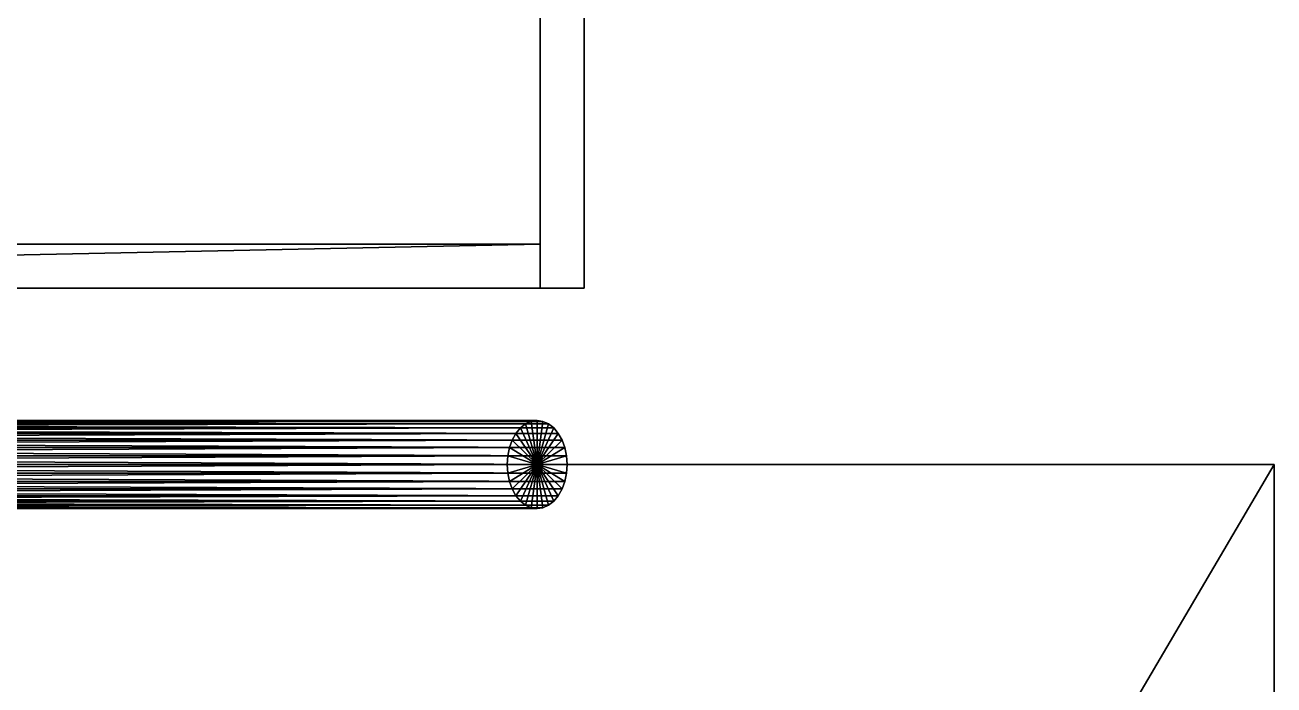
# Model space of a CAD drawing. Header units: millimetres. Extents: x -510 to 550, y -577 to 577.
# Drawn here: x 329.8 to 500, y 140 to 229.8 of the extents above; entities that cross this region are included whole.
import ezdxf

# ---------------------------------------------------------------- set-up
doc = ezdxf.new("R2010")
doc.units = ezdxf.units.MM
for name, color, linetype, true_color in [('aux_case_cover', 7, 'Continuous', 0xd6dee3), ('aux_case_floor', 7, 'Continuous', 0xd6dee3), ('aux_case_inner', 7, 'Continuous', 0xd6dee3), ('base_visual_11', 7, 'Continuous', 0x5c6b75), ('base_visual_15', 7, 'Continuous', 0x5c6b75)]:
    doc.layers.add(name, color=color, linetype=linetype, true_color=true_color)

msp = doc.modelspace()

# ---------------------------------------------------------------- linework, layer by layer
at = {"layer": 'aux_case_cover', "true_color": 0xd6dee3}
for points in [[(104, 194, 265), (406, 326, 265), (406, 194, 265)], [(104, 194, 265), (104, 326, 265), (406, 326, 265)], [(104, 194, 271), (406, 194, 271), (406, 326, 271)], [(104, 194, 271), (406, 326, 271), (104, 326, 271)], [(406, 194, 265), (406, 326, 265), (406, 326, 271)], [(406, 194, 265), (406, 326, 271), (406, 194, 271)], [(104, 194, 265), (406, 194, 265), (406, 194, 271)], [(104, 194, 265), (406, 194, 271), (104, 194, 271)]]:
    msp.add_3dface(points, dxfattribs=at)
at = {"layer": 'aux_case_floor', "true_color": 0xd6dee3}
for points in [[(110, 200, -39), (400, 320, -39), (400, 200, -39)], [(110, 200, -39), (110, 320, -39), (400, 320, -39)], [(110, 200, -33), (400, 200, -33), (400, 320, -33)], [(110, 200, -33), (400, 320, -33), (110, 320, -33)], [(400, 200, -39), (400, 320, -39), (400, 320, -33)], [(400, 200, -39), (400, 320, -33), (400, 200, -33)], [(110, 200, -39), (400, 200, -39), (400, 200, -33)], [(110, 200, -39), (400, 200, -33), (110, 200, -33)]]:
    msp.add_3dface(points, dxfattribs=at)
at = {"layer": 'aux_case_inner', "true_color": 0xd6dee3}
for points in [[(110, 194, -39), (400, 200, -39), (400, 194, -39)], [(110, 194, -39), (110, 200, -39), (400, 200, -39)], [(110, 194, 265), (400, 194, 265), (400, 200, 265)], [(110, 194, 265), (400, 200, 265), (110, 200, 265)], [(400, 200, -39), (110, 200, -39), (110, 200, 265)], [(400, 200, -39), (110, 200, 265), (400, 200, 265)], [(400, 194, -39), (400, 200, -39), (400, 200, 265)], [(400, 194, -39), (400, 200, 265), (400, 194, 265)], [(110, 194, -39), (400, 194, -39), (400, 194, 265)], [(110, 194, -39), (400, 194, 265), (110, 194, 265)]]:
    msp.add_3dface(points, dxfattribs=at)
at = {"layer": 'base_visual_11', "true_color": 0x5c6b75}
for points in [[(300, -170, -246), (500, 170, -246), (500, -170, -246)], [(300, -170, -246), (300, 170, -246), (500, 170, -246)], [(300, -170, -234), (500, -170, -234), (500, 170, -234)], [(300, -170, -234), (500, 170, -234), (300, 170, -234)], [(500, 170, -246), (300, 170, -246), (300, 170, -234)], [(500, 170, -246), (300, 170, -234), (500, 170, -234)], [(500, -170, -246), (500, 170, -246), (500, 170, -234)], [(500, -170, -246), (500, 170, -234), (500, -170, -234)]]:
    msp.add_3dface(points, dxfattribs=at)
at = {"layer": 'base_visual_15', "true_color": 0x5c6b75}
for points in [[(138.12, 174.99, -1.89), (138.83, 175.54, -1.13), (398.04, 175.54, -242.23)], [(138.12, 174.99, -1.89), (398.04, 175.54, -242.23), (397.33, 174.99, -242.99)], [(138.83, 175.54, -1.13), (139.6, 175.88, -0.31), (398.81, 175.88, -241.4)], [(138.83, 175.54, -1.13), (398.81, 175.88, -241.4), (398.04, 175.54, -242.23)], [(139.6, 175.88, -0.31), (140.4, 176, 0.55), (399.6, 176, -240.55)], [(139.6, 175.88, -0.31), (399.6, 176, -240.55), (398.81, 175.88, -241.4)], [(140.4, 176, 0.55), (141.19, 175.88, 1.4), (400.4, 175.88, -239.69)], [(140.4, 176, 0.55), (400.4, 175.88, -239.69), (399.6, 176, -240.55)], [(141.19, 175.88, 1.4), (141.96, 175.54, 2.23), (401.17, 175.54, -238.87)], [(141.19, 175.88, 1.4), (401.17, 175.54, -238.87), (400.4, 175.88, -239.69)], [(141.96, 175.54, 2.23), (142.67, 174.99, 2.99), (401.88, 174.99, -238.11)], [(141.96, 175.54, 2.23), (401.88, 174.99, -238.11), (401.17, 175.54, -238.87)], [(397.33, 174.99, -242.99), (398.04, 175.54, -242.23), (399.6, 170, -240.55)], [(398.04, 175.54, -242.23), (398.81, 175.88, -241.4), (399.6, 170, -240.55)], [(398.81, 175.88, -241.4), (399.6, 176, -240.55), (399.6, 170, -240.55)], [(399.6, 176, -240.55), (400.4, 175.88, -239.69), (399.6, 170, -240.55)], [(400.4, 175.88, -239.69), (401.17, 175.54, -238.87), (399.6, 170, -240.55)], [(401.17, 175.54, -238.87), (401.88, 174.99, -238.11), (399.6, 170, -240.55)], [(137, 173.33, -3.11), (137.51, 174.24, -2.56), (396.72, 174.24, -243.65)], [(137, 173.33, -3.11), (396.72, 174.24, -243.65), (396.21, 173.33, -244.2)], [(137.51, 174.24, -2.56), (138.12, 174.99, -1.89), (397.33, 174.99, -242.99)], [(137.51, 174.24, -2.56), (397.33, 174.99, -242.99), (396.72, 174.24, -243.65)], [(142.67, 174.99, 2.99), (143.28, 174.24, 3.65), (402.49, 174.24, -237.44)], [(142.67, 174.99, 2.99), (402.49, 174.24, -237.44), (401.88, 174.99, -238.11)], [(143.28, 174.24, 3.65), (143.79, 173.33, 4.2), (403, 173.33, -236.89)], [(143.28, 174.24, 3.65), (403, 173.33, -236.89), (402.49, 174.24, -237.44)], [(396.21, 173.33, -244.2), (396.72, 174.24, -243.65), (399.6, 170, -240.55)], [(396.72, 174.24, -243.65), (397.33, 174.99, -242.99), (399.6, 170, -240.55)], [(401.88, 174.99, -238.11), (402.49, 174.24, -237.44), (399.6, 170, -240.55)], [(402.49, 174.24, -237.44), (403, 173.33, -236.89), (399.6, 170, -240.55)], [(136.39, 171.17, -3.76), (136.62, 172.3, -3.51), (395.83, 172.3, -244.61)], [(136.39, 171.17, -3.76), (395.83, 172.3, -244.61), (395.6, 171.17, -244.86)], [(136.62, 172.3, -3.51), (137, 173.33, -3.11), (396.21, 173.33, -244.2)], [(136.62, 172.3, -3.51), (396.21, 173.33, -244.2), (395.83, 172.3, -244.61)], [(143.79, 173.33, 4.2), (144.17, 172.3, 4.61), (403.38, 172.3, -236.49)], [(143.79, 173.33, 4.2), (403.38, 172.3, -236.49), (403, 173.33, -236.89)], [(144.17, 172.3, 4.61), (144.4, 171.17, 4.86), (403.61, 171.17, -236.24)], [(144.17, 172.3, 4.61), (403.61, 171.17, -236.24), (403.38, 172.3, -236.49)], [(395.6, 171.17, -244.86), (395.83, 172.3, -244.61), (399.6, 170, -240.55)], [(395.83, 172.3, -244.61), (396.21, 173.33, -244.2), (399.6, 170, -240.55)], [(403, 173.33, -236.89), (403.38, 172.3, -236.49), (399.6, 170, -240.55)], [(403.38, 172.3, -236.49), (403.61, 171.17, -236.24), (399.6, 170, -240.55)], [(136.31, 170, -3.85), (136.39, 171.17, -3.76), (395.6, 171.17, -244.86)], [(136.31, 170, -3.85), (395.6, 171.17, -244.86), (395.52, 170, -244.94)], [(144.4, 171.17, 4.86), (144.48, 170, 4.94), (403.69, 170, -236.15)], [(144.4, 171.17, 4.86), (403.69, 170, -236.15), (403.61, 171.17, -236.24)], [(395.52, 170, -244.94), (395.6, 171.17, -244.86), (399.6, 170, -240.55)], [(403.61, 171.17, -236.24), (403.69, 170, -236.15), (399.6, 170, -240.55)], [(136.39, 168.83, -3.76), (136.31, 170, -3.85), (395.52, 170, -244.94)], [(136.39, 168.83, -3.76), (395.52, 170, -244.94), (395.6, 168.83, -244.86)], [(136.62, 167.7, -3.51), (136.39, 168.83, -3.76), (395.6, 168.83, -244.86)], [(136.62, 167.7, -3.51), (395.6, 168.83, -244.86), (395.83, 167.7, -244.61)], [(144.4, 168.83, 4.86), (144.17, 167.7, 4.61), (403.38, 167.7, -236.49)], [(144.48, 170, 4.94), (144.4, 168.83, 4.86), (403.61, 168.83, -236.24)], [(144.4, 168.83, 4.86), (403.38, 167.7, -236.49), (403.61, 168.83, -236.24)], [(144.48, 170, 4.94), (403.61, 168.83, -236.24), (403.69, 170, -236.15)], [(395.6, 168.83, -244.86), (395.52, 170, -244.94), (399.6, 170, -240.55)], [(395.83, 167.7, -244.61), (395.6, 168.83, -244.86), (399.6, 170, -240.55)], [(396.21, 166.67, -244.2), (395.83, 167.7, -244.61), (399.6, 170, -240.55)], [(396.72, 165.76, -243.65), (396.21, 166.67, -244.2), (399.6, 170, -240.55)], [(397.33, 165.01, -242.99), (396.72, 165.76, -243.65), (399.6, 170, -240.55)], [(398.04, 164.46, -242.23), (397.33, 165.01, -242.99), (399.6, 170, -240.55)], [(398.81, 164.12, -241.4), (398.04, 164.46, -242.23), (399.6, 170, -240.55)], [(399.6, 164, -240.55), (398.81, 164.12, -241.4), (399.6, 170, -240.55)], [(403.69, 170, -236.15), (403.61, 168.83, -236.24), (399.6, 170, -240.55)], [(403.61, 168.83, -236.24), (403.38, 167.7, -236.49), (399.6, 170, -240.55)], [(403.38, 167.7, -236.49), (403, 166.67, -236.89), (399.6, 170, -240.55)], [(403, 166.67, -236.89), (402.49, 165.76, -237.44), (399.6, 170, -240.55)], [(402.49, 165.76, -237.44), (401.88, 165.01, -238.11), (399.6, 170, -240.55)], [(401.88, 165.01, -238.11), (401.17, 164.46, -238.87), (399.6, 170, -240.55)], [(401.17, 164.46, -238.87), (400.4, 164.12, -239.69), (399.6, 170, -240.55)], [(400.4, 164.12, -239.69), (399.6, 164, -240.55), (399.6, 170, -240.55)], [(137, 166.67, -3.11), (136.62, 167.7, -3.51), (395.83, 167.7, -244.61)], [(137, 166.67, -3.11), (395.83, 167.7, -244.61), (396.21, 166.67, -244.2)], [(144.17, 167.7, 4.61), (143.79, 166.67, 4.2), (403, 166.67, -236.89)], [(144.17, 167.7, 4.61), (403, 166.67, -236.89), (403.38, 167.7, -236.49)], [(137.51, 165.76, -2.56), (137, 166.67, -3.11), (396.21, 166.67, -244.2)], [(137.51, 165.76, -2.56), (396.21, 166.67, -244.2), (396.72, 165.76, -243.65)], [(138.12, 165.01, -1.89), (137.51, 165.76, -2.56), (396.72, 165.76, -243.65)], [(138.12, 165.01, -1.89), (396.72, 165.76, -243.65), (397.33, 165.01, -242.99)], [(143.28, 165.76, 3.65), (142.67, 165.01, 2.99), (401.88, 165.01, -238.11)], [(143.79, 166.67, 4.2), (143.28, 165.76, 3.65), (402.49, 165.76, -237.44)], [(143.28, 165.76, 3.65), (401.88, 165.01, -238.11), (402.49, 165.76, -237.44)], [(143.79, 166.67, 4.2), (402.49, 165.76, -237.44), (403, 166.67, -236.89)], [(138.83, 164.46, -1.13), (138.12, 165.01, -1.89), (397.33, 165.01, -242.99)], [(138.83, 164.46, -1.13), (397.33, 165.01, -242.99), (398.04, 164.46, -242.23)], [(139.6, 164.12, -0.31), (138.83, 164.46, -1.13), (398.04, 164.46, -242.23)], [(139.6, 164.12, -0.31), (398.04, 164.46, -242.23), (398.81, 164.12, -241.4)], [(140.4, 164, 0.55), (139.6, 164.12, -0.31), (398.81, 164.12, -241.4)], [(141.19, 164.12, 1.4), (140.4, 164, 0.55), (399.6, 164, -240.55)], [(140.4, 164, 0.55), (398.81, 164.12, -241.4), (399.6, 164, -240.55)], [(141.96, 164.46, 2.23), (141.19, 164.12, 1.4), (400.4, 164.12, -239.69)], [(141.19, 164.12, 1.4), (399.6, 164, -240.55), (400.4, 164.12, -239.69)], [(142.67, 165.01, 2.99), (141.96, 164.46, 2.23), (401.17, 164.46, -238.87)], [(141.96, 164.46, 2.23), (400.4, 164.12, -239.69), (401.17, 164.46, -238.87)], [(142.67, 165.01, 2.99), (401.17, 164.46, -238.87), (401.88, 165.01, -238.11)]]:
    msp.add_3dface(points, dxfattribs=at)

doc.saveas('drawing.dxf')
